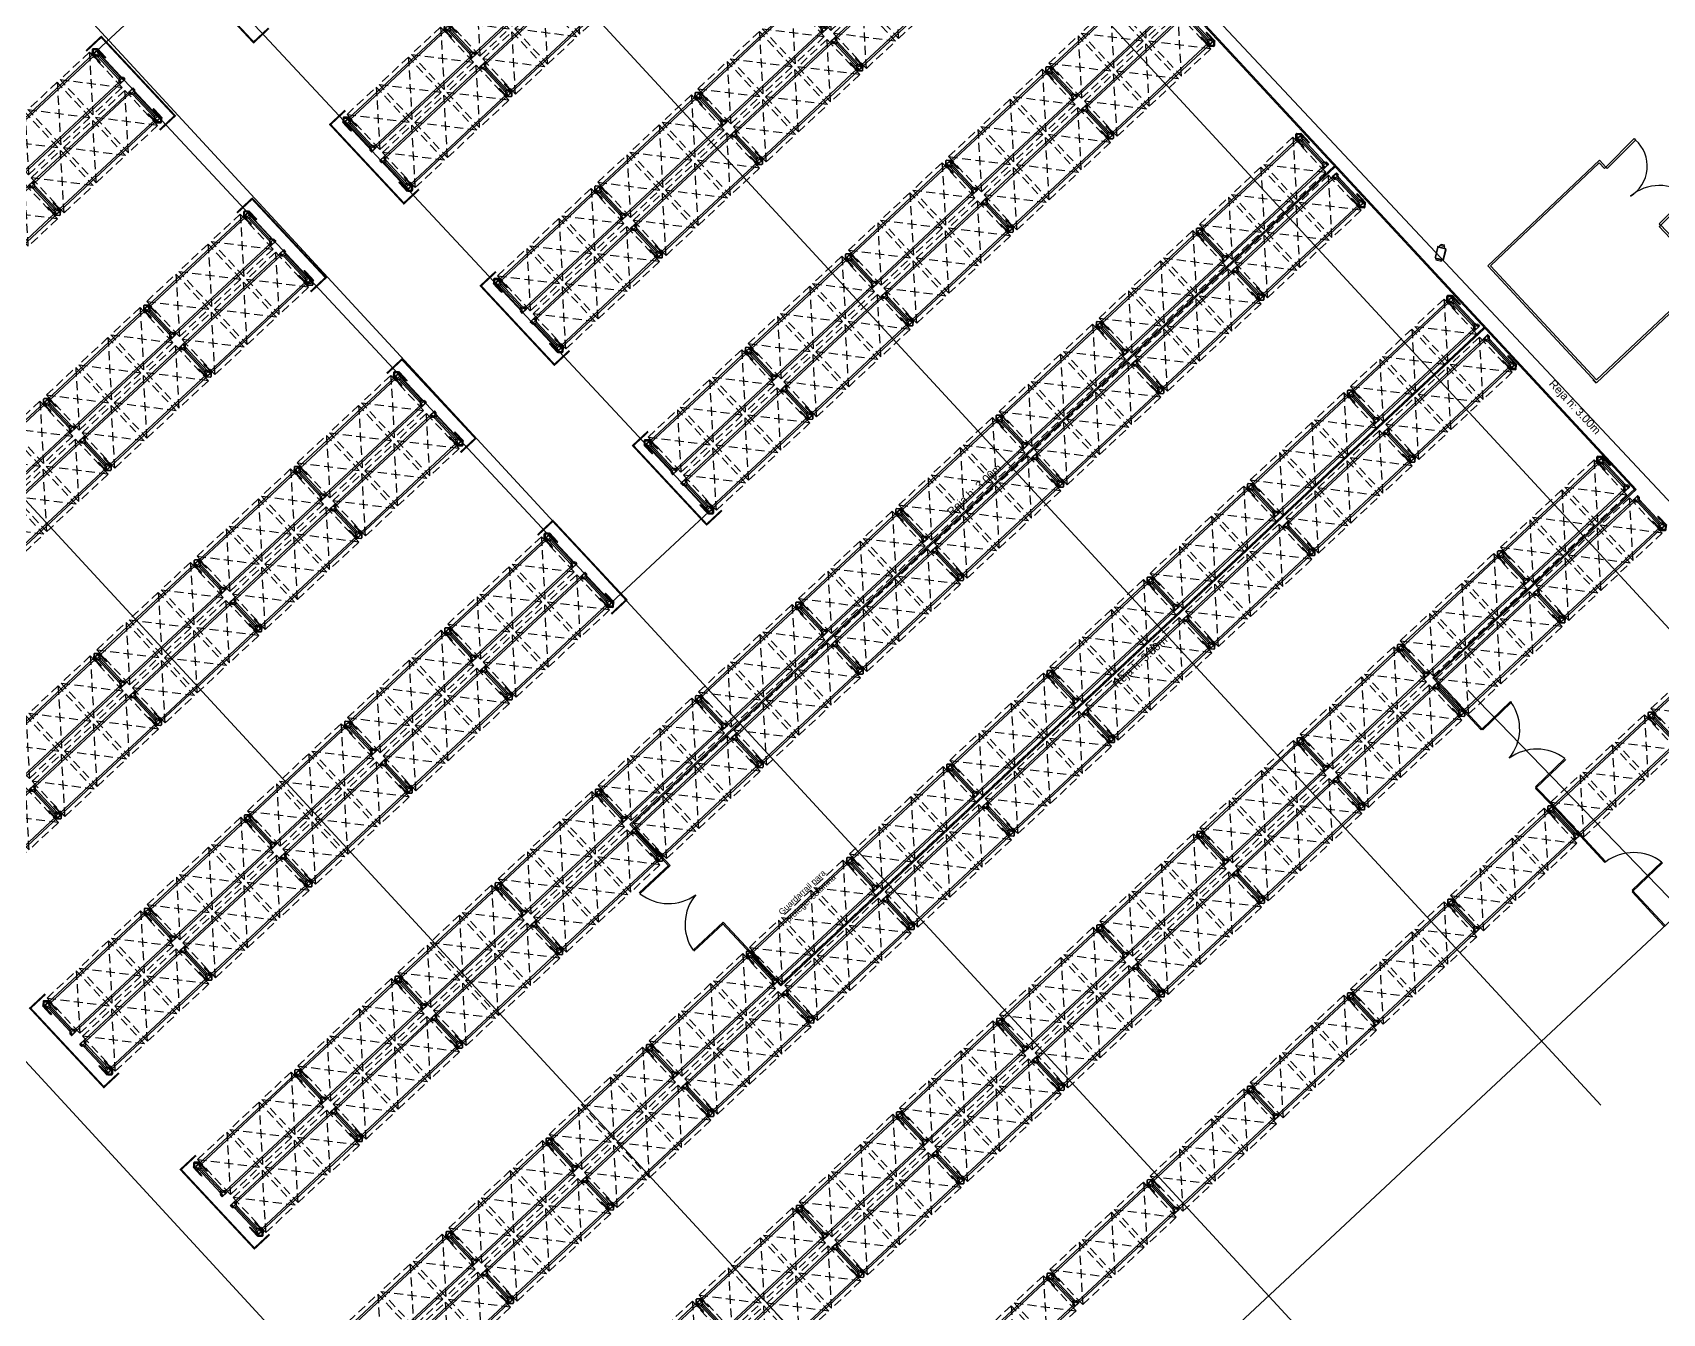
# Model space of a CAD drawing. Header units: millimetres. Extents: x 13 to 166, y 58 to 179.
# Drawn here: x 94.6 to 135.33, y 84.66 to 116.67 of the extents above; entities that cross this region are included whole.
import ezdxf

# ---------------------------------------------------------------- set-up
doc = ezdxf.new("R2010")
doc.units = ezdxf.units.MM
doc.linetypes.add('12_13_14_SB-E17-AR-A01_A02_A03-A$0$DASHED2', pattern=[0.375, 0.25, -0.125])
for name, color, linetype in [('Rack Mecalux 3300mm (MVA-VLZ)', 5, 'Continuous'), ('Rack Tecnorack 3300 mm Munster', 1, 'Continuous'), ('Rejas', 1, 'Continuous')]:
    doc.layers.add(name, color=color, linetype=linetype)
doc.styles.get("Standard").update_dxf_attribs({"font": 'txt.shx'})

# ---------------------------------------------------------------- blocks, each defined once
blk = doc.blocks.new('qwsqw')
at = {"layer": 'Rejas', "color": 160, "linetype": 'Continuous'}
for p, q in [((1667.558635, 1174.063703), (1668.264988, 1174.774533)), ((1667.594102, 1174.02846), (1668.299361, 1174.738189)), ((1668.264988, 1174.774533), (1668.299361, 1174.738189)), ((1664.6103, 1171.595891), (1667.397712, 1174.23461)), ((1664.680618, 1171.593607), (1667.395677, 1174.163834)), ((1667.395677, 1174.163834), (1667.522233, 1174.029427)), ((1667.397712, 1174.23461), (1667.558635, 1174.063703)), ((1667.522233, 1174.029427), (1667.558635, 1174.063703)), ((1667.522233, 1174.029427), (1667.558635, 1174.063703)), ((1668.894216, 1172.642846), (1669.600568, 1173.353676)), ((1668.929682, 1172.607603), (1669.634941, 1173.317332)), ((1669.600568, 1173.353676), (1669.634941, 1173.317332)), ((1669.155675, 1172.81673), (1669.192078, 1172.851006)), ((1668.89328, 1172.573326), (1668.929682, 1172.607603)), ((1668.89328, 1172.573326), (1670.065953, 1171.327906)), ((1668.894216, 1172.642846), (1668.929682, 1172.607603)), ((1668.929682, 1172.607603), (1670.136104, 1171.326339)), ((1667.322354, 1168.672223), (1664.6103, 1171.595891)), ((1667.324729, 1168.743184), (1664.680618, 1171.593607)), ((1670.102332, 1171.362207), (1667.324729, 1168.743184)), ((1669.604525, 1170.8241), (1667.322354, 1168.672223))]:
    blk.add_line(p, q, dxfattribs=at)
for centre, radius, start, end in [((1667.714655, 1174.082546), 0.878492, 301.685993, 48.273267), ((1668.899537, 1172.489601), 1.112686, 50.947296, 130.554833)]:
    blk.add_arc(centre, radius, start, end, dxfattribs=at)
blk = doc.blocks.new('Rack 3300mm Sistema Mecalux REFORZADO 100mm')
at = {"color": 252}
for p, q in [((2137.489959, 1281.825612), (2137.489959, 1281.880612)), ((2137.494959, 1281.885612), (2137.639359, 1281.885612)), ((2140.938359, 1281.881862), (2137.620359, 1281.881862)), ((2137.644359, 1281.880612), (2137.644359, 1281.825612)), ((2140.914359, 1281.880612), (2140.914359, 1281.825612)), ((2141.063759, 1281.885612), (2140.919359, 1281.885612)), ((2141.068759, 1281.825612), (2141.068759, 1281.880612)), ((2137.517159, 1281.805612), (2137.509959, 1281.805612)), ((2137.530331, 1281.75047), (2137.567135, 1281.75047)), ((2137.624359, 1281.805612), (2137.617159, 1281.805612)), ((2140.929359, 1281.836862), (2137.629359, 1281.836862)), ((2140.934359, 1281.805612), (2140.941559, 1281.805612)), ((2141.028386, 1281.75047), (2140.991583, 1281.75047)), ((2141.041559, 1281.805612), (2141.048759, 1281.805612)), ((2137.489959, 1280.940112), (2137.489959, 1280.885112)), ((2137.494959, 1280.880112), (2137.639359, 1280.880112)), ((2137.517159, 1280.960112), (2137.509959, 1280.960112)), ((2137.603986, 1281.015253), (2137.567183, 1281.015253)), ((2137.624359, 1280.960112), (2137.617159, 1280.960112)), ((2140.938359, 1280.883862), (2137.620359, 1280.883862)), ((2140.929359, 1280.928862), (2137.629359, 1280.928862)), ((2137.644359, 1280.885112), (2137.644359, 1280.940112)), ((2140.914359, 1280.885112), (2140.914359, 1280.940112)), ((2141.063759, 1280.880112), (2140.919359, 1280.880112)), ((2140.934359, 1280.960112), (2140.941559, 1280.960112)), ((2140.954731, 1281.015253), (2140.991535, 1281.015253)), ((2141.041559, 1280.960112), (2141.048759, 1280.960112)), ((2141.068759, 1280.940112), (2141.068759, 1280.885112))]:
    blk.add_line(p, q, dxfattribs=at)
at = {"color": 252, "lineweight": 30}
for p, q in [((2137.517159, 1281.859103), (2137.517159, 1281.878539)), ((2137.528829, 1281.845578), (2137.518661, 1281.85553)), ((2137.527409, 1281.882289), (2137.520909, 1281.882289)), ((2137.549812, 1281.882289), (2137.527409, 1281.882289)), ((2137.543909, 1281.882289), (2137.550267, 1281.882289)), ((2137.576883, 1281.879562), (2137.557435, 1281.879562)), ((2137.584506, 1281.882289), (2137.606909, 1281.882289)), ((2137.605489, 1281.845578), (2137.615656, 1281.85553)), ((2137.606909, 1281.882289), (2137.613409, 1281.882289)), ((2137.617159, 1281.859103), (2137.617159, 1281.878539)), ((2140.941559, 1281.859103), (2140.941559, 1281.878539)), ((2140.953229, 1281.845578), (2140.943061, 1281.85553)), ((2140.951809, 1281.882289), (2140.945309, 1281.882289)), ((2140.974212, 1281.882289), (2140.951809, 1281.882289)), ((2140.981835, 1281.879562), (2141.001283, 1281.879562)), ((2141.014809, 1281.882289), (2141.008451, 1281.882289)), ((2141.008906, 1281.882289), (2141.031309, 1281.882289)), ((2141.029889, 1281.845578), (2141.040056, 1281.85553)), ((2141.031309, 1281.882289), (2141.037809, 1281.882289)), ((2141.041559, 1281.859103), (2141.041559, 1281.878539)), ((2137.517159, 1281.791319), (2137.517159, 1281.810754)), ((2137.528829, 1281.777793), (2137.518661, 1281.787746)), ((2137.527409, 1281.814504), (2137.520909, 1281.814504)), ((2137.526581, 1281.814504), (2137.521301, 1281.814504)), ((2137.526581, 1281.74672), (2137.521301, 1281.74672)), ((2137.549812, 1281.814504), (2137.527409, 1281.814504)), ((2137.530331, 1281.836539), (2137.530331, 1281.842004)), ((2137.530331, 1281.828539), (2137.530331, 1281.836539)), ((2137.530331, 1281.828539), (2137.530331, 1281.818254)), ((2137.530331, 1281.768754), (2137.530331, 1281.77422)), ((2137.530331, 1281.760754), (2137.530331, 1281.768754)), ((2137.530331, 1281.760754), (2137.530331, 1281.75047)), ((2137.543909, 1281.814504), (2137.550267, 1281.814504)), ((2137.576883, 1281.811778), (2137.557435, 1281.811778)), ((2137.584506, 1281.814504), (2137.606909, 1281.814504)), ((2137.603986, 1281.836539), (2137.603986, 1281.842004)), ((2137.603986, 1281.828539), (2137.603986, 1281.836539)), ((2137.603986, 1281.828539), (2137.603986, 1281.818254)), ((2137.603986, 1281.768754), (2137.603986, 1281.77422)), ((2137.603986, 1281.760754), (2137.603986, 1281.768754)), ((2137.603986, 1281.760754), (2137.603986, 1281.75047)), ((2137.605489, 1281.777793), (2137.615656, 1281.787746)), ((2137.606909, 1281.814504), (2137.613409, 1281.814504)), ((2137.607736, 1281.814504), (2137.613017, 1281.814504)), ((2137.607736, 1281.74672), (2137.613017, 1281.74672)), ((2137.617159, 1281.791319), (2137.617159, 1281.810754)), ((2140.941559, 1281.791319), (2140.941559, 1281.810754)), ((2140.953229, 1281.777793), (2140.943061, 1281.787746)), ((2140.951809, 1281.814504), (2140.945309, 1281.814504)), ((2140.950981, 1281.814504), (2140.945701, 1281.814504)), ((2140.950981, 1281.74672), (2140.945701, 1281.74672)), ((2140.974212, 1281.814504), (2140.951809, 1281.814504)), ((2140.954731, 1281.836539), (2140.954731, 1281.842004)), ((2140.954731, 1281.828539), (2140.954731, 1281.836539)), ((2140.954731, 1281.828539), (2140.954731, 1281.818254)), ((2140.954731, 1281.768754), (2140.954731, 1281.77422)), ((2140.954731, 1281.760754), (2140.954731, 1281.768754)), ((2140.954731, 1281.760754), (2140.954731, 1281.75047)), ((2140.981835, 1281.811778), (2141.001283, 1281.811778)), ((2141.014809, 1281.814504), (2141.008451, 1281.814504)), ((2141.008906, 1281.814504), (2141.031309, 1281.814504)), ((2141.028386, 1281.836539), (2141.028386, 1281.842004)), ((2141.028386, 1281.828539), (2141.028386, 1281.836539)), ((2141.028386, 1281.828539), (2141.028386, 1281.818254)), ((2141.028386, 1281.768754), (2141.028386, 1281.77422)), ((2141.028386, 1281.760754), (2141.028386, 1281.768754)), ((2141.028386, 1281.760754), (2141.028386, 1281.75047)), ((2141.029889, 1281.777793), (2141.040056, 1281.787746)), ((2141.031309, 1281.814504), (2141.037809, 1281.814504)), ((2141.032136, 1281.814504), (2141.037417, 1281.814504)), ((2141.032136, 1281.74672), (2141.037417, 1281.74672)), ((2141.041559, 1281.791319), (2141.041559, 1281.810754)), ((2137.517159, 1280.974404), (2137.517159, 1280.954969)), ((2137.517159, 1280.90662), (2137.517159, 1280.887184)), ((2137.528829, 1280.98793), (2137.518661, 1280.977977)), ((2137.528829, 1280.920146), (2137.518661, 1280.910193)), ((2137.527409, 1280.951219), (2137.520909, 1280.951219)), ((2137.527409, 1280.883434), (2137.520909, 1280.883434)), ((2137.526581, 1281.019003), (2137.521301, 1281.019003)), ((2137.526581, 1280.951219), (2137.521301, 1280.951219)), ((2137.549812, 1280.951219), (2137.527409, 1280.951219)), ((2137.549812, 1280.883434), (2137.527409, 1280.883434)), ((2137.530331, 1281.004969), (2137.530331, 1281.015253)), ((2137.530331, 1281.004969), (2137.530331, 1280.996969)), ((2137.530331, 1280.996969), (2137.530331, 1280.991503)), ((2137.530331, 1280.937184), (2137.530331, 1280.947469)), ((2137.530331, 1280.937184), (2137.530331, 1280.929184)), ((2137.530331, 1280.929184), (2137.530331, 1280.923719)), ((2137.543909, 1280.951219), (2137.550267, 1280.951219)), ((2137.543909, 1280.883434), (2137.550267, 1280.883434)), ((2137.576883, 1280.953945), (2137.557435, 1280.953945)), ((2137.576883, 1280.886161), (2137.557435, 1280.886161)), ((2137.584506, 1280.951219), (2137.606909, 1280.951219)), ((2137.584506, 1280.883434), (2137.606909, 1280.883434)), ((2137.603986, 1281.004969), (2137.603986, 1281.015253)), ((2137.603986, 1281.004969), (2137.603986, 1280.996969)), ((2137.603986, 1280.996969), (2137.603986, 1280.991503)), ((2137.603986, 1280.937184), (2137.603986, 1280.947469)), ((2137.603986, 1280.937184), (2137.603986, 1280.929184)), ((2137.603986, 1280.929184), (2137.603986, 1280.923719)), ((2137.605489, 1280.98793), (2137.615656, 1280.977977)), ((2137.605489, 1280.920146), (2137.615656, 1280.910193)), ((2137.606909, 1280.951219), (2137.613409, 1280.951219)), ((2137.606909, 1280.883434), (2137.613409, 1280.883434)), ((2137.607736, 1281.019003), (2137.613017, 1281.019003)), ((2137.607736, 1280.951219), (2137.613017, 1280.951219)), ((2137.617159, 1280.974404), (2137.617159, 1280.954969)), ((2137.617159, 1280.90662), (2137.617159, 1280.887184)), ((2140.941559, 1280.974404), (2140.941559, 1280.954969)), ((2140.941559, 1280.90662), (2140.941559, 1280.887184)), ((2140.953229, 1280.98793), (2140.943061, 1280.977977)), ((2140.953229, 1280.920146), (2140.943061, 1280.910193)), ((2140.951809, 1280.951219), (2140.945309, 1280.951219)), ((2140.951809, 1280.883434), (2140.945309, 1280.883434)), ((2140.950981, 1281.019003), (2140.945701, 1281.019003)), ((2140.950981, 1280.951219), (2140.945701, 1280.951219)), ((2140.974212, 1280.951219), (2140.951809, 1280.951219)), ((2140.974212, 1280.883434), (2140.951809, 1280.883434)), ((2140.954731, 1281.004969), (2140.954731, 1281.015253)), ((2140.954731, 1281.004969), (2140.954731, 1280.996969)), ((2140.954731, 1280.996969), (2140.954731, 1280.991503)), ((2140.954731, 1280.937184), (2140.954731, 1280.947469)), ((2140.954731, 1280.937184), (2140.954731, 1280.929184)), ((2140.954731, 1280.929184), (2140.954731, 1280.923719)), ((2140.981835, 1280.953945), (2141.001283, 1280.953945)), ((2140.981835, 1280.886161), (2141.001283, 1280.886161)), ((2141.014809, 1280.951219), (2141.008451, 1280.951219)), ((2141.014809, 1280.883434), (2141.008451, 1280.883434)), ((2141.008906, 1280.951219), (2141.031309, 1280.951219)), ((2141.008906, 1280.883434), (2141.031309, 1280.883434)), ((2141.028386, 1281.004969), (2141.028386, 1281.015253)), ((2141.028386, 1281.004969), (2141.028386, 1280.996969)), ((2141.028386, 1280.996969), (2141.028386, 1280.991503)), ((2141.028386, 1280.937184), (2141.028386, 1280.947469)), ((2141.028386, 1280.937184), (2141.028386, 1280.929184)), ((2141.028386, 1280.929184), (2141.028386, 1280.923719)), ((2141.029889, 1280.98793), (2141.040056, 1280.977977)), ((2141.029889, 1280.920146), (2141.040056, 1280.910193)), ((2141.031309, 1280.951219), (2141.037809, 1280.951219)), ((2141.031309, 1280.883434), (2141.037809, 1280.883434)), ((2141.032136, 1281.019003), (2141.037417, 1281.019003)), ((2141.032136, 1280.951219), (2141.037417, 1280.951219)), ((2141.041559, 1280.974404), (2141.041559, 1280.954969)), ((2141.041559, 1280.90662), (2141.041559, 1280.887184))]:
    blk.add_line(p, q, dxfattribs=at)
at = {"color": 253, "linetype": '12_13_14_SB-E17-AR-A01_A02_A03-A$0$DASHED2', "ltscale": 0.9}
for p, q in [((2137.679359, 1281.982862), (2137.679359, 1280.782862)), ((2137.679359, 1281.982862), (2138.679359, 1281.982862)), ((2138.679359, 1280.782862), (2137.679359, 1281.982862)), ((2137.679359, 1280.782862), (2138.679359, 1281.982862)), ((2138.679359, 1281.982862), (2138.679359, 1280.782862)), ((2138.779359, 1281.982862), (2138.779359, 1280.782862)), ((2138.779359, 1281.982862), (2139.779359, 1281.982862)), ((2139.779359, 1280.782862), (2138.779359, 1281.982862)), ((2138.779359, 1280.782862), (2139.779359, 1281.982862)), ((2139.779359, 1281.982862), (2139.779359, 1280.782862)), ((2140.879359, 1281.982862), (2139.879359, 1281.982862)), ((2139.879359, 1281.982862), (2139.879359, 1280.782862)), ((2139.879359, 1280.782862), (2140.879359, 1281.982862)), ((2140.879359, 1280.782862), (2139.879359, 1281.982862)), ((2140.879359, 1281.982862), (2140.879359, 1280.782862)), ((2137.679359, 1280.782862), (2138.679359, 1280.782862)), ((2138.779359, 1280.782862), (2139.779359, 1280.782862)), ((2140.879359, 1280.782862), (2139.879359, 1280.782862))]:
    blk.add_line(p, q, dxfattribs=at)
at = {"color": 252}
for points in [[(2137.504959, 1281.845612), (2137.509289, 1281.843112), (2137.509289, 1281.838112), (2137.504959, 1281.835612), (2137.500629, 1281.838112), (2137.500629, 1281.843112)], [(2137.629359, 1281.845612), (2137.625029, 1281.843112), (2137.625029, 1281.838112), (2137.629359, 1281.835612), (2137.633689, 1281.838112), (2137.633689, 1281.843112)], [(2140.929359, 1281.845612), (2140.933689, 1281.843112), (2140.933689, 1281.838112), (2140.929359, 1281.835612), (2140.925029, 1281.838112), (2140.925029, 1281.843112)], [(2141.053759, 1281.845612), (2141.049429, 1281.843112), (2141.049429, 1281.838112), (2141.053759, 1281.835612), (2141.058089, 1281.838112), (2141.058089, 1281.843112)], [(2137.530331, 1281.77422), (2137.567135, 1281.77422), (2137.567135, 1280.991448), (2137.530331, 1280.991503)], [(2137.603986, 1281.77422), (2137.567135, 1281.77422), (2137.567135, 1280.991448), (2137.603986, 1280.991503)], [(2140.954731, 1281.77422), (2140.991583, 1281.77422), (2140.991583, 1280.991448), (2140.954731, 1280.991503)], [(2141.028386, 1281.77422), (2140.991583, 1281.77422), (2140.991583, 1280.991448), (2141.028386, 1280.991503)], [(2137.504959, 1280.920112), (2137.509289, 1280.922612), (2137.509289, 1280.927612), (2137.504959, 1280.930112), (2137.500629, 1280.927612), (2137.500629, 1280.922612)], [(2137.629359, 1280.920112), (2137.625029, 1280.922612), (2137.625029, 1280.927612), (2137.629359, 1280.930112), (2137.633689, 1280.927612), (2137.633689, 1280.922612)], [(2140.929359, 1280.920112), (2140.933689, 1280.922612), (2140.933689, 1280.927612), (2140.929359, 1280.930112), (2140.925029, 1280.927612), (2140.925029, 1280.922612)], [(2141.053759, 1280.920112), (2141.049429, 1280.922612), (2141.049429, 1280.927612), (2141.053759, 1280.930112), (2141.058089, 1280.927612), (2141.058089, 1280.922612)]]:
    blk.add_lwpolyline(points, close=True, dxfattribs=at)
for points in [[(2137.614359, 1281.881862), (2137.624359, 1281.881862, -0.414214), (2137.629359, 1281.876862), (2137.629359, 1281.831862)], [(2137.614359, 1281.881862), (2137.624359, 1281.881862, -0.414214), (2137.629359, 1281.876862), (2137.629359, 1281.831862)], [(2140.944359, 1281.881862), (2140.934359, 1281.881862, 0.414214), (2140.929359, 1281.876862), (2140.929359, 1281.831862)], [(2140.944359, 1281.881862), (2140.934359, 1281.881862, 0.414214), (2140.929359, 1281.876862), (2140.929359, 1281.831862)], [(2137.614359, 1280.883862), (2137.624359, 1280.883862, 0.414214), (2137.629359, 1280.888862), (2137.629359, 1280.933862)], [(2137.614359, 1280.883862), (2137.624359, 1280.883862, 0.414214), (2137.629359, 1280.888862), (2137.629359, 1280.933862)], [(2140.944359, 1280.883862), (2140.934359, 1280.883862, -0.414214), (2140.929359, 1280.888862), (2140.929359, 1280.933862)], [(2140.944359, 1280.883862), (2140.934359, 1280.883862, -0.414214), (2140.929359, 1280.888862), (2140.929359, 1280.933862)]]:
    blk.add_lwpolyline(points, format="xyb", dxfattribs=at)
for centre in [(2137.504959, 1281.840612), (2137.629359, 1281.840612), (2140.929359, 1281.840612), (2141.053759, 1281.840612), (2137.504959, 1280.925112), (2137.629359, 1280.925112), (2140.929359, 1280.925112), (2141.053759, 1280.925112)]:
    blk.add_circle(centre, 0.00634, dxfattribs=at)
for centre, radius, start, end in [((2137.494959, 1281.880612), 0.005, 90, 180), ((2137.639359, 1281.880612), 0.005, 0, 90), ((2140.919359, 1281.880612), 0.005, 90, 180), ((2141.063759, 1281.880612), 0.005, 0, 90), ((2137.509959, 1281.825612), 0.02, 180, 270), ((2137.624359, 1281.825612), 0.02, 270, 0), ((2140.934359, 1281.825612), 0.02, 180, 270), ((2141.048759, 1281.825612), 0.02, 270, 0), ((2137.509959, 1280.940112), 0.02, 90, 180), ((2137.494959, 1280.885112), 0.005, 180, 270), ((2137.624359, 1280.940112), 0.02, 0, 90), ((2137.639359, 1280.885112), 0.005, 270, 0), ((2140.934359, 1280.940112), 0.02, 90, 180), ((2140.919359, 1280.885112), 0.005, 180, 270), ((2141.048759, 1280.940112), 0.02, 0, 90), ((2141.063759, 1280.885112), 0.005, 270, 0)]:
    blk.add_arc(centre, radius, start, end, dxfattribs=at)
at = {"color": 252, "lineweight": 30}
for centre, radius, start, end in [((2137.520909, 1281.878539), 0.00375, 90, 180), ((2137.522159, 1281.859103), 0.005, 180, 225.612866), ((2137.525331, 1281.842004), 0.005, 0, 45.612866), ((2137.549771, 1281.873766), 0.008522, 51.41193, 89.722789), ((2137.557435, 1281.883312), 0.00375, 225, 270.368448), ((2137.576883, 1281.883312), 0.00375, 269.631552, 315), ((2137.584547, 1281.873766), 0.008522, 90.277211, 128.58807), ((2137.608986, 1281.842004), 0.005, 134.387134, 180), ((2137.613409, 1281.878539), 0.00375, 0, 90), ((2137.612159, 1281.859103), 0.005, 314.387134, 0), ((2140.945309, 1281.878539), 0.00375, 90, 180), ((2140.946559, 1281.859103), 0.005, 180, 225.612866), ((2140.949731, 1281.842004), 0.005, 0, 45.612866), ((2140.974171, 1281.873766), 0.008522, 51.41193, 89.722789), ((2140.981835, 1281.883312), 0.00375, 225, 270.368448), ((2141.001283, 1281.883312), 0.00375, 269.631552, 315), ((2141.008947, 1281.873766), 0.008522, 90.277211, 128.58807), ((2141.033386, 1281.842004), 0.005, 134.387134, 180), ((2141.037809, 1281.878539), 0.00375, 0, 90), ((2141.036559, 1281.859103), 0.005, 314.387134, 0), ((2137.520909, 1281.810754), 0.00375, 90, 180), ((2137.522159, 1281.791319), 0.005, 180, 225.612866), ((2137.526581, 1281.818254), 0.00375, 270, 360), ((2137.526581, 1281.75047), 0.00375, 270, 360), ((2137.525331, 1281.77422), 0.005, 0, 45.612866), ((2137.549771, 1281.805982), 0.008522, 51.41193, 89.722789), ((2137.557435, 1281.815528), 0.00375, 225, 270.368448), ((2137.576883, 1281.815528), 0.00375, 269.631552, 315), ((2137.584547, 1281.805982), 0.008522, 90.277211, 128.58807), ((2137.607736, 1281.818254), 0.00375, 180, 270), ((2137.608986, 1281.77422), 0.005, 134.387134, 180), ((2137.607736, 1281.75047), 0.00375, 180, 270), ((2137.613409, 1281.810754), 0.00375, 0, 90), ((2137.612159, 1281.791319), 0.005, 314.387134, 0), ((2140.945309, 1281.810754), 0.00375, 90, 180), ((2140.946559, 1281.791319), 0.005, 180, 225.612866), ((2140.950981, 1281.818254), 0.00375, 270, 360), ((2140.950981, 1281.75047), 0.00375, 270, 360), ((2140.949731, 1281.77422), 0.005, 0, 45.612866), ((2140.974171, 1281.805982), 0.008522, 51.41193, 89.722789), ((2140.981835, 1281.815528), 0.00375, 225, 270.368448), ((2141.001283, 1281.815528), 0.00375, 269.631552, 315), ((2141.008947, 1281.805982), 0.008522, 90.277211, 128.58807), ((2141.032136, 1281.818254), 0.00375, 180, 270), ((2141.033386, 1281.77422), 0.005, 134.387134, 180), ((2141.032136, 1281.75047), 0.00375, 180, 270), ((2141.037809, 1281.810754), 0.00375, 0, 90), ((2141.036559, 1281.791319), 0.005, 314.387134, 0), ((2137.522159, 1280.974404), 0.005, 134.387134, 180), ((2137.520909, 1280.954969), 0.00375, 180, 270), ((2137.522159, 1280.90662), 0.005, 134.387134, 180), ((2137.520909, 1280.887184), 0.00375, 180, 270), ((2137.526581, 1281.015253), 0.00375, 0, 90), ((2137.526581, 1280.947469), 0.00375, 0, 90), ((2137.525331, 1280.991503), 0.005, 314.387134, 360), ((2137.525331, 1280.923719), 0.005, 314.387134, 360), ((2137.549771, 1280.959741), 0.008522, 270.277211, 308.58807), ((2137.549771, 1280.891957), 0.008522, 270.277211, 308.58807), ((2137.557435, 1280.950195), 0.00375, 89.631552, 135), ((2137.557435, 1280.882411), 0.00375, 89.631552, 135), ((2137.576883, 1280.950195), 0.00375, 45, 90.368448), ((2137.576883, 1280.882411), 0.00375, 45, 90.368448), ((2137.584547, 1280.959741), 0.008522, 231.41193, 269.722789), ((2137.584547, 1280.891957), 0.008522, 231.41193, 269.722789), ((2137.607736, 1281.015253), 0.00375, 90, 180), ((2137.608986, 1280.991503), 0.005, 180, 225.612866), ((2137.607736, 1280.947469), 0.00375, 90, 180), ((2137.608986, 1280.923719), 0.005, 180, 225.612866), ((2137.613409, 1280.954969), 0.00375, 270, 0), ((2137.613409, 1280.887184), 0.00375, 270, 0), ((2137.612159, 1280.974404), 0.005, 0, 45.612866), ((2137.612159, 1280.90662), 0.005, 0, 45.612866), ((2140.946559, 1280.974404), 0.005, 134.387134, 180), ((2140.945309, 1280.954969), 0.00375, 180, 270), ((2140.946559, 1280.90662), 0.005, 134.387134, 180), ((2140.945309, 1280.887184), 0.00375, 180, 270), ((2140.950981, 1281.015253), 0.00375, 0, 90), ((2140.950981, 1280.947469), 0.00375, 0, 90), ((2140.949731, 1280.991503), 0.005, 314.387134, 360), ((2140.949731, 1280.923719), 0.005, 314.387134, 360), ((2140.974171, 1280.959741), 0.008522, 270.277211, 308.58807), ((2140.974171, 1280.891957), 0.008522, 270.277211, 308.58807), ((2140.981835, 1280.950195), 0.00375, 89.631552, 135), ((2140.981835, 1280.882411), 0.00375, 89.631552, 135), ((2141.001283, 1280.950195), 0.00375, 45, 90.368448), ((2141.001283, 1280.882411), 0.00375, 45, 90.368448), ((2141.008947, 1280.959741), 0.008522, 231.41193, 269.722789), ((2141.008947, 1280.891957), 0.008522, 231.41193, 269.722789), ((2141.032136, 1281.015253), 0.00375, 90, 180), ((2141.033386, 1280.991503), 0.005, 180, 225.612866), ((2141.032136, 1280.947469), 0.00375, 90, 180), ((2141.033386, 1280.923719), 0.005, 180, 225.612866), ((2141.037809, 1280.954969), 0.00375, 270, 0), ((2141.037809, 1280.887184), 0.00375, 270, 0), ((2141.036559, 1280.974404), 0.005, 0, 45.612866), ((2141.036559, 1280.90662), 0.005, 0, 45.612866)]:
    blk.add_arc(centre, radius, start, end, dxfattribs=at)
at = {"layer": 'Defpoints', "color": 252}
for points in [[(2137.487455, 1280.915225), (2137.487455, 1281.099384), (2137.477455, 1281.160225), (2137.467455, 1281.160225), (2137.467455, 1280.880225), (2137.487455, 1280.880225)], [(2137.646862, 1280.915225), (2137.646862, 1281.099384), (2137.656862, 1281.160225), (2137.666862, 1281.160225), (2137.666862, 1280.880225), (2137.646862, 1280.880225)], [(2140.911855, 1280.915225), (2140.911855, 1281.099384), (2140.901855, 1281.160225), (2140.891855, 1281.160225), (2140.891855, 1280.880225), (2140.911855, 1280.880225)], [(2141.071262, 1280.915225), (2141.071262, 1281.099384), (2141.081262, 1281.160225), (2141.091262, 1281.160225), (2141.091262, 1280.880225), (2141.071262, 1280.880225)]]:
    blk.add_lwpolyline(points, dxfattribs=at)
at = {"layer": 'Defpoints', "color": 252, "lineweight": 30, "ltscale": 5}
for points in [[(2137.487341, 1280.918839), (2137.487341, 1280.880339), (2137.553017, 1280.814664, 0.414214), (2137.581301, 1280.814664), (2137.646862, 1280.880225), (2137.646862, 1280.918725)], [(2141.071376, 1280.918839), (2141.071376, 1280.880339), (2141.005701, 1280.814664, -0.414214), (2140.977417, 1280.814664), (2140.911855, 1280.880225), (2140.911855, 1280.918725)]]:
    blk.add_lwpolyline(points, format="xyb", dxfattribs=at)
blk = doc.blocks.new('Proteccion Rack 100 Mecalux (Planta)')
at = {"color": 252}
blk.add_lwpolyline([(2107.618267, 1332.80826), (2107.586824, 1332.80826, -0.198912), (2107.58046, 1332.810896), (2107.518851, 1332.872505, -0.414214), (2107.518851, 1332.899375), (2107.580508, 1332.961031, -0.198912), (2107.586872, 1332.963667), (2107.618315, 1332.963667), (2107.618315, 1332.967667), (2107.586872, 1332.967667, 0.198912), (2107.577679, 1332.96386), (2107.516023, 1332.902203, 0.414214), (2107.516023, 1332.869676), (2107.577631, 1332.808068, 0.198912), (2107.586824, 1332.80426), (2107.618267, 1332.80426)], format="xyb", close=True, dxfattribs=at)
for points in [[(2107.618267, 1332.80626), (2107.802425, 1332.80626), (2107.863267, 1332.79626), (2107.863267, 1332.78626), (2107.583267, 1332.78626), (2107.583267, 1332.804756)], [(2107.618315, 1332.965667), (2107.802474, 1332.965667), (2107.863315, 1332.975667), (2107.863315, 1332.985667), (2107.583315, 1332.985667), (2107.583315, 1332.967171)]]:
    blk.add_lwpolyline(points, dxfattribs=at)
for points in [[(2107.643126, 1332.796209), (2107.640626, 1332.791879), (2107.635626, 1332.791879), (2107.633126, 1332.796209), (2107.635626, 1332.80054), (2107.640626, 1332.80054)], [(2107.643175, 1332.975718), (2107.640675, 1332.980048), (2107.635675, 1332.980048), (2107.633175, 1332.975718), (2107.635675, 1332.971388), (2107.640675, 1332.971388)], [(2107.757792, 1332.796209), (2107.755292, 1332.791879), (2107.750292, 1332.791879), (2107.747792, 1332.796209), (2107.750292, 1332.80054), (2107.755292, 1332.80054)], [(2107.75784, 1332.975718), (2107.75534, 1332.980048), (2107.75034, 1332.980048), (2107.74784, 1332.975718), (2107.75034, 1332.971388), (2107.75534, 1332.971388)]]:
    blk.add_lwpolyline(points, close=True, dxfattribs=at)
for centre, radius in [((2107.638126, 1332.796209), 0.00634), ((2107.638175, 1332.975718), 0.00634), ((2107.638126, 1332.796209), 0.00433), ((2107.638175, 1332.975718), 0.00433), ((2107.638126, 1332.796209), 0.002732), ((2107.638175, 1332.975718), 0.002732), ((2107.638126, 1332.796209), 0.002203), ((2107.638175, 1332.975718), 0.002203), ((2107.752792, 1332.796209), 0.00634), ((2107.75284, 1332.975718), 0.00634), ((2107.752792, 1332.796209), 0.00433), ((2107.75284, 1332.975718), 0.00433), ((2107.752792, 1332.796209), 0.002732), ((2107.75284, 1332.975718), 0.002732), ((2107.752792, 1332.796209), 0.002203), ((2107.75284, 1332.975718), 0.002203)]:
    blk.add_circle(centre, radius, dxfattribs=at)
at = {"layer": 'Defpoints', "color": 252, "linetype": 'Continuous', "lineweight": 0}
blk.add_line((2107.608227, 1332.92344), (2107.608227, 1332.84844), dxfattribs=at)

msp = doc.modelspace()

# ---------------------------------------------------------------- linework, layer by layer
at = {"color": 252}
for p, q in [((129.711914, 111.306462, 0.000013), (129.650611, 111.056681, 0.000013)), ((129.724084, 111.303165, 0.000013), (129.662925, 111.05397, 0.000013)), ((129.909946, 111.260822, 0.000013), (129.727631, 111.305567, 0.000013)), ((129.730934, 111.319337, 0.000013), (129.913322, 111.274574, 0.000013)), ((129.915238, 111.25556, 0.000013), (129.744283, 111.297517, 0.000013)), ((129.760899, 111.341544, 0.000013), (129.754056, 111.313662, 0.000013)), ((129.754056, 111.313662, 0.000013), (129.890199, 111.280249, 0.000013)), ((129.897042, 111.308132, 0.000013), (129.760899, 111.341544, 0.000013)), ((129.783375, 111.346617, 0.000013), (129.780924, 111.33663, 0.000013)), ((129.8903, 111.320375, 0.000013), (129.783375, 111.346617, 0.000013)), ((129.792713, 111.344325, 0.000013), (129.801782, 111.381277, 0.000013)), ((129.801782, 111.381277, 0.000013), (129.889275, 111.359804, 0.000013)), ((129.852664, 110.988859, 0.000013), (129.913823, 111.238055, 0.000013)), ((129.864834, 110.985562, 0.000013), (129.926137, 111.235343, 0.000013)), ((129.880206, 111.322853, 0.000013), (129.889275, 111.359804, 0.000013)), ((129.887849, 111.310388, 0.000013), (129.8903, 111.320375, 0.000013)), ((129.890297, 111.280647, 0.000013), (129.897042, 111.308132, 0.000013)), ((129.913322, 111.274574, 0.000013), (129.909946, 111.260822, 0.000013)), ((129.66151, 111.036464, 0.000013), (129.843898, 110.991702, 0.000013)), ((129.674976, 111.103074, 0.000013), (129.670712, 111.085699, 0.000013)), ((129.68034, 111.013299, 0.000013), (129.673497, 110.985417, 0.000013)), ((129.673497, 110.985417, 0.000013), (129.80964, 110.952004, 0.000013)), ((129.674859, 111.014644, 0.000013), (129.678234, 111.028397, 0.000013)), ((129.845814, 110.972688, 0.000013), (129.674859, 111.014644, 0.000013)), ((129.678234, 111.028397, 0.000013), (129.849117, 110.986458, 0.000013)), ((129.816483, 110.979887, 0.000013), (129.68034, 111.013299, 0.000013)), ((129.809738, 110.952402, 0.000013), (129.816483, 110.979887, 0.000013))]:
    msp.add_line(p, q, dxfattribs=at)
at = {"color": 2, "linetype": 'Continuous', "const_width": 0.05}
for points in [[(98.661594, 118.746797), (98.283622, 118.394095), (100.124314, 116.421519), (100.502286, 116.77422)], [(97.779329, 114.233252), (98.157301, 114.585954), (96.31661, 116.55853), (95.938637, 116.205829)], [(102.417055, 114.721974), (102.039083, 114.369273), (103.879775, 112.396696), (104.257747, 112.749397)], [(101.55103, 110.191163), (101.929003, 110.543864), (100.088311, 112.516441), (99.710339, 112.16374)], [(106.179374, 110.689929), (105.801402, 110.337228), (107.642093, 108.364651), (108.020065, 108.717352)], [(105.29703, 106.176312), (105.675002, 106.529013), (103.834311, 108.50159), (103.456339, 108.148889)], [(109.984882, 106.698187), (109.60691, 106.345486), (111.447602, 104.372909), (111.825574, 104.72561)], [(109.065569, 102.137828), (109.443541, 102.490529), (107.60285, 104.463106), (107.224878, 104.110405)], [(94.919459, 92.64003), (94.541486, 92.287329), (96.382178, 90.314752), (96.76015, 90.667453)], [(98.682021, 88.608193), (98.304049, 88.255492), (100.14474, 86.282915), (100.522712, 86.635617)]]:
    msp.add_lwpolyline(points, dxfattribs=at)
at = {"color": 252, "linetype": 'Continuous'}
msp.add_lwpolyline([(96.210044, 116.20801), (109.070687, 102.425378), (111.500879, 104.693881), (98.640598, 118.476059)], close=True, dxfattribs=at)
at = {"color": 253, "linetype": 'Continuous'}
msp.add_lwpolyline([(96.210044, 116.20801), (109.070687, 102.425378), (111.500879, 104.693881), (98.640598, 118.476059)], close=True, dxfattribs=at)
at = {"color": 252}
for centre, radius, start, end in [((129.727244, 111.304301, 0.000013), 0.015482, 76.21074, 171.975328), ((129.726943, 111.302762, 0.000013), 0.002888, 76.21074, 171.975328), ((129.911548, 111.240525, 0.000013), 0.015482, 340.446151, 76.21074), ((129.6652, 111.0515, 0.000013), 0.015482, 160.446151, 256.21074), ((129.849504, 110.987723, 0.000013), 0.015482, 256.21074, 351.975328), ((129.849805, 110.989262, 0.000013), 0.002888, 256.21074, 351.975328)]:
    msp.add_arc(centre, radius, start, end, dxfattribs=at)
at = {"layer": 'Defpoints', "color": 4, "linetype": 'Continuous'}
for p, q in [((107.035254, 132.572998), (140.648853, 96.19369)), ((100.182609, 126.24132), (133.796208, 89.862012)), ((93.329964, 119.909642), (126.943562, 83.530333)), ((86.477318, 113.577963), (120.090917, 77.198655))]:
    msp.add_line(p, q, dxfattribs=at)
at = {"layer": 'Defpoints', "linetype": 'Continuous'}
for points in [[(130.474418, 100.23655), (135.746036, 94.792169), (156.353047, 113.947353), (124.418149, 148.695741)], [(156.345441, 113.949234), (124.412917, 148.629537), (108.47716, 133.769203), (140.748693, 99.360548), (156.345441, 113.949234)], [(155.29767, 105.590617), (151.622546, 109.489333), (113.858628, 74.237455)]]:
    msp.add_lwpolyline(points, dxfattribs=at)
at = {"layer": 'Defpoints', "color": 4, "linetype": 'Continuous'}
msp.add_lwpolyline([(78.235667, 108.524948), (78.235667, 108.524948), (118.902875, 64.399223)], dxfattribs=at)
at = {"layer": 'Rejas', "color": 160, "linetype": 'Continuous'}
for p, q in [((134.654425, 105.22883), (104.10295, 138.165286)), ((134.67635, 105.249307), (104.145276, 138.16377)), ((127.127618, 113.329142), (109.531846, 96.880529)), ((127.148684, 113.306433), (109.574266, 96.879068)), ((133.919553, 113.30685), (133.95502, 113.271607)), ((113.301428, 92.889444), (130.871103, 109.293425)), ((113.301842, 92.845055), (130.89049, 109.272525)), ((129.596408, 100.54551), (134.65691, 105.270264)), ((129.616673, 100.523663), (134.67635, 105.249307)), ((130.803269, 99.244437), (129.596408, 100.54551)), ((130.845349, 99.243186), (129.618336, 100.565984)), ((130.803269, 99.244437), (131.535383, 99.94679)), ((130.845349, 99.243186), (131.556324, 99.925307)), ((131.535383, 99.94679), (131.556152, 99.925142)), ((132.163587, 97.777926), (132.917882, 98.501558)), ((132.164834, 97.820695), (132.896941, 98.523041)), ((132.83735, 98.467371), (132.858118, 98.445722)), ((132.58264, 97.350102), (132.163587, 97.777926)), ((132.600587, 97.366868), (132.164834, 97.820695)), ((133.895218, 95.924255), (132.58264, 97.350102)), ((133.919625, 95.946911), (132.600587, 97.366868)), ((132.52305, 97.294431), (132.522932, 97.294552)), ((109.531846, 96.880529), (110.511971, 95.831385)), ((109.574266, 96.879068), (110.533893, 95.851865)), ((110.491491, 95.853307), (109.760914, 95.170792)), ((110.533893, 95.851865), (109.781219, 95.148707)), ((133.919787, 95.946737), (133.895218, 95.924255)), ((134.57572, 95.19063), (135.332427, 95.916516)), ((134.57938, 95.235653), (135.311486, 95.938)), ((135.311486, 95.938), (135.332255, 95.916351)), ((135.366458, 94.338164), (134.57572, 95.19063)), ((135.390804, 94.360886), (134.57938, 95.235653)), ((111.858255, 94.434243), (111.108032, 93.733374)), ((111.859089, 94.393967), (111.128338, 93.711289)), ((111.836333, 94.413763), (113.301842, 92.845055)), ((111.858255, 94.434243), (113.323766, 92.865533))]:
    msp.add_line(p, q, dxfattribs=at)
at = {"layer": 'Rejas', "color": 252, "linetype": 'Continuous'}
for p, q in [((135.254198, 111.816473), (135.2906, 111.85075)), ((133.59096, 107.992312), (133.674553, 107.903192))]:
    msp.add_line(p, q, dxfattribs=at)
at = {"layer": 'Rejas', "color": 160, "linetype": 'Continuous'}
for centre, radius, start, end in [((130.619171, 99.262154), 1.148054, 320.503302, 35.284195), ((132.195113, 97.606445), 1.154431, 52.55913, 126.707203), ((134.609659, 95.021403), 1.154431, 52.55913, 126.707203), ((110.494655, 96.048172), 1.148054, 231.579299, 306.360191), ((112.061656, 94.383998), 1.154431, 140.156291, 214.304364)]:
    msp.add_arc(centre, radius, start, end, dxfattribs=at)

# ---------------------------------------------------------------- block references
at = {"linetype": 'Continuous', "lineweight": 0}
for p, rotation in [((2536.472637, -515.17486), 133.01916), ((-2316.24108, 747.755717), 313.01916), ((2510.154402, -517.086221), 133.01916), ((-2309.968549, 746.051798), 313.01916), ((-2286.162751, 745.637483), 313.01916), ((2516.429702, -518.792102), 133.01916), ((2540.235121, -519.206769), 133.01916), ((-2312.455473, 743.698727), 313.01916), ((2513.942276, -521.145641), 133.01916), ((-2306.205729, 742.020221), 313.01916), ((-2282.387025, 741.591087), 313.01916), ((2520.19202, -522.824147), 133.01916), ((-2308.709474, 739.683876), 313.01916), ((2517.688275, -525.160492), 133.01916), ((-2302.443411, 737.988176), 313.01916), ((-2278.638114, 737.573394), 313.01916), ((2523.954338, -526.856191), 133.01916), ((2547.759602, -527.271005), 133.01916), ((-2304.947078, 735.651904), 313.01916), ((2521.450672, -529.192464), 133.01916), ((-2317.46541, 723.970541), 313.01916), ((2508.932339, -540.873827), 133.01916), ((-2313.703082, 719.938485), 313.01916), ((2512.694667, -544.905882), 133.01916)]:
    msp.add_blockref('Proteccion Rack 100 Mecalux (Planta)', p, dxfattribs=dict(at, rotation=rotation))
at = {"layer": 'Rack Mecalux 3300mm (MVA-VLZ)', "linetype": 'Continuous'}
for name, p, rotation in [('Rack 3300mm Sistema Mecalux REFORZADO 100mm', (805.179742, 2514.610528), 223.01916), ('Rack 3300mm Sistema Mecalux REFORZADO 100mm', (796.410091, 2513.970028), 223.01916), ('Rack 3300mm Sistema Mecalux REFORZADO 100mm', (-573.667786, -2279.060545), 43.01916), ('Rack 3300mm Sistema Mecalux REFORZADO 100mm', (-582.437437, -2279.701045), 43.01916), ('Rack 3300mm Sistema Mecalux REFORZADO 100mm', (811.445727, 2512.914755), 223.01916), ('Rack 3300mm Sistema Mecalux REFORZADO 100mm', (802.676076, 2512.274255), 223.01916), ('Rack 3300mm Sistema Mecalux REFORZADO 100mm', (793.906424, 2511.633755), 223.01916), ('Rack 3300mm Sistema Mecalux REFORZADO 100mm', (-567.401801, -2280.756318), 43.01916), ('Rack 3300mm Sistema Mecalux REFORZADO 100mm', (-576.171452, -2281.396818), 43.01916), ('Rack 3300mm Sistema Mecalux REFORZADO 100mm', (785.12739, 2511.003299), 223.01916), ('Rack 3300mm Sistema Mecalux REFORZADO 100mm', (-584.941104, -2282.037318), 43.01916), ('Rack 3300mm Sistema Mecalux REFORZADO 100mm', (808.94206, 2510.578483), 223.01916), ('Rack 3300mm Sistema Mecalux REFORZADO 100mm', (-593.720138, -2282.667774), 43.01916), ('Rack 3300mm Sistema Mecalux REFORZADO 100mm', (800.172409, 2509.937983), 223.01916), ('Rack 3300mm Sistema Mecalux REFORZADO 100mm', (-569.905468, -2283.09259), 43.01916), ('Rack 3300mm Sistema Mecalux REFORZADO 100mm', (-578.675119, -2283.73309), 43.01916), ('Rack 3300mm Sistema Mecalux REFORZADO 100mm', (815.208055, 2508.8827), 223.01916), ('Rack 3300mm Sistema Mecalux REFORZADO 100mm', (806.438394, 2508.24221), 223.01916), ('Rack 3300mm Sistema Mecalux REFORZADO 100mm', (-563.639473, -2284.788373), 43.01916), ('Rack 3300mm Sistema Mecalux REFORZADO 100mm', (-596.223805, -2285.004046), 43.01916), ('Rack 3300mm Sistema Mecalux REFORZADO 100mm', (797.668743, 2507.60171), 223.01916), ('Rack 3300mm Sistema Mecalux REFORZADO 100mm', (-572.409134, -2285.428863), 43.01916), ('Rack 3300mm Sistema Mecalux REFORZADO 100mm', (788.899091, 2506.96121), 223.01916), ('Rack 3300mm Sistema Mecalux REFORZADO 100mm', (-581.178785, -2286.069363), 43.01916), ('Rack 3300mm Sistema Mecalux REFORZADO 100mm', (812.704388, 2506.546427), 223.01916), ('Rack 3300mm Sistema Mecalux REFORZADO 100mm', (-589.948437, -2286.709863), 43.01916), ('Rack 3300mm Sistema Mecalux REFORZADO 100mm', (803.934727, 2505.905938), 223.01916), ('Rack 3300mm Sistema Mecalux REFORZADO 100mm', (-566.14314, -2287.124646), 43.01916), ('Rack 3300mm Sistema Mecalux REFORZADO 100mm', (-574.912801, -2287.765135), 43.01916), ('Rack 3300mm Sistema Mecalux REFORZADO 100mm', (818.98378, 2504.836304), 223.01916), ('Rack 3300mm Sistema Mecalux REFORZADO 100mm', (786.395425, 2504.624937), 223.01916), ('Rack 3300mm Sistema Mecalux REFORZADO 100mm', (810.200722, 2504.210155), 223.01916), ('Rack 3300mm Sistema Mecalux REFORZADO 100mm', (-559.863748, -2288.834769), 43.01916), ('Rack 3300mm Sistema Mecalux REFORZADO 100mm', (-592.452103, -2289.046136), 43.01916), ('Rack 3300mm Sistema Mecalux REFORZADO 100mm', (801.431061, 2503.569665), 223.01916), ('Rack 3300mm Sistema Mecalux REFORZADO 100mm', (-568.646806, -2289.460918), 43.01916), ('Proteccion Rack 100 Mecalux (Planta)', (2544.010691, -523.253311), 133.01916), ('Rack 3300mm Sistema Mecalux REFORZADO 100mm', (792.66141, 2502.929165), 223.01916), ('Rack 3300mm Sistema Mecalux REFORZADO 100mm', (783.891758, 2502.288665), 223.01916), ('Rack 3300mm Sistema Mecalux REFORZADO 100mm', (-577.416467, -2290.101408), 43.01916), ('Rack 3300mm Sistema Mecalux REFORZADO 100mm', (816.480114, 2502.500031), 223.01916), ('Rack 3300mm Sistema Mecalux REFORZADO 100mm', (-586.186118, -2290.741908), 43.01916), ('Rack 3300mm Sistema Mecalux REFORZADO 100mm', (807.697055, 2501.873882), 223.01916), ('Rack 3300mm Sistema Mecalux REFORZADO 100mm', (-562.367414, -2291.171042), 43.01916), ('Rack 3300mm Sistema Mecalux REFORZADO 100mm', (-594.95577, -2291.382408), 43.01916), ('Rack 3300mm Sistema Mecalux REFORZADO 100mm', (790.157743, 2500.592892), 223.01916), ('Rack 3300mm Sistema Mecalux REFORZADO 100mm', (-571.150473, -2291.797191), 43.01916), ('Rack 3300mm Sistema Mecalux REFORZADO 100mm', (822.732691, 2500.81861), 223.01916), ('Rack 3300mm Sistema Mecalux REFORZADO 100mm', (813.976447, 2500.163758), 223.01916), ('Rack 3300mm Sistema Mecalux REFORZADO 100mm', (-556.114837, -2292.852463), 43.01916), ('Rack 3300mm Sistema Mecalux REFORZADO 100mm', (-588.689785, -2293.078181), 43.01916), ('Rack 3300mm Sistema Mecalux REFORZADO 100mm', (805.193389, 2499.53761), 223.01916), ('Rack 3300mm Sistema Mecalux REFORZADO 100mm', (-564.871081, -2293.507314), 43.01916), ('Rack 3300mm Sistema Mecalux REFORZADO 100mm', (796.423728, 2498.89712), 223.01916), ('Rack 3300mm Sistema Mecalux REFORZADO 100mm', (-573.654139, -2294.133463), 43.01916), ('Rack 3300mm Sistema Mecalux REFORZADO 100mm', (787.654077, 2498.25662), 223.01916), ('Rack 3300mm Sistema Mecalux REFORZADO 100mm', (820.229025, 2498.482337), 223.01916), ('Rack 3300mm Sistema Mecalux REFORZADO 100mm', (-582.4238, -2294.773953), 43.01916), ('Rack 3300mm Sistema Mecalux REFORZADO 100mm', (811.472781, 2497.827486), 223.01916), ('Rack 3300mm Sistema Mecalux REFORZADO 100mm', (-558.618503, -2295.188736), 43.01916), ('Rack 3300mm Sistema Mecalux REFORZADO 100mm', (-591.193451, -2295.414453), 43.01916), ('Rack 3300mm Sistema Mecalux REFORZADO 100mm', (802.689722, 2497.201337), 223.01916), ('Rack 3300mm Sistema Mecalux REFORZADO 100mm', (793.920061, 2496.560847), 223.01916), ('Rack 3300mm Sistema Mecalux REFORZADO 100mm', (-567.374747, -2295.843587), 43.01916), ('Rack 3300mm Sistema Mecalux REFORZADO 100mm', (826.495011, 2496.786563), 223.01916), ('Rack 3300mm Sistema Mecalux REFORZADO 100mm', (-576.157806, -2296.469736), 43.01916), ('Rack 3300mm Sistema Mecalux REFORZADO 100mm', (817.725358, 2496.146065), 223.01916), ('Rack 3300mm Sistema Mecalux REFORZADO 100mm', (785.15041, 2495.920347), 223.01916), ('Rack 3300mm Sistema Mecalux REFORZADO 100mm', (-584.927467, -2297.110226), 43.01916), ('Rack 3300mm Sistema Mecalux REFORZADO 100mm', (808.969114, 2495.491213), 223.01916), ('Rack 3300mm Sistema Mecalux REFORZADO 100mm', (-593.697118, -2297.750726), 43.01916), ('Rack 3300mm Sistema Mecalux REFORZADO 100mm', (-561.12217, -2297.525008), 43.01916), ('Rack 3300mm Sistema Mecalux REFORZADO 100mm', (800.186056, 2494.865065), 223.01916), ('Rack 3300mm Sistema Mecalux REFORZADO 100mm', (-569.878414, -2298.17986), 43.01916), ('Rack 3300mm Sistema Mecalux REFORZADO 100mm', (791.416395, 2494.224575), 223.01916), ('Rack 3300mm Sistema Mecalux REFORZADO 100mm', (823.991345, 2494.450291), 223.01916), ('Rack 3300mm Sistema Mecalux REFORZADO 100mm', (-578.661472, -2298.806008), 43.01916), ('Rack 3300mm Sistema Mecalux REFORZADO 100mm', (815.221692, 2493.809792), 223.01916), ('Rack 3300mm Sistema Mecalux REFORZADO 100mm', (-587.431133, -2299.446498), 43.01916), ('Rack 3300mm Sistema Mecalux REFORZADO 100mm', (806.465448, 2493.154941), 223.01916), ('Rack 3300mm Sistema Mecalux REFORZADO 100mm', (-563.625836, -2299.861281), 43.01916), ('Rack 3300mm Sistema Mecalux REFORZADO 100mm', (-596.200784, -2300.086998), 43.01916), ('Rack 3300mm Sistema Mecalux REFORZADO 100mm', (797.682389, 2492.528792), 223.01916), ('Rack 3300mm Sistema Mecalux REFORZADO 100mm', (-572.38208, -2300.516132), 43.01916), ('Rack 3300mm Sistema Mecalux REFORZADO 100mm', (821.487678, 2492.114018), 223.01916), ('Rack 3300mm Sistema Mecalux REFORZADO 100mm', (788.912728, 2491.888302), 223.01916), ('Rack 3300mm Sistema Mecalux REFORZADO 100mm', (-581.165139, -2301.142281), 43.01916), ('Rack 3300mm Sistema Mecalux REFORZADO 100mm', (812.718025, 2491.47352), 223.01916), ('Rack 3300mm Sistema Mecalux REFORZADO 100mm', (-589.9348, -2301.782771), 43.01916), ('Rack 3300mm Sistema Mecalux REFORZADO 100mm', (803.961781, 2490.818668), 223.01916), ('Rack 3300mm Sistema Mecalux REFORZADO 100mm', (-566.129503, -2302.197553), 43.01916), ('Rack 3300mm Sistema Mecalux REFORZADO 100mm', (795.178723, 2490.19252), 223.01916), ('Rack 3300mm Sistema Mecalux REFORZADO 100mm', (-574.885747, -2302.852405), 43.01916), ('Rack 3300mm Sistema Mecalux REFORZADO 100mm', (818.984012, 2489.777746), 223.01916), ('Rack 3300mm Sistema Mecalux REFORZADO 100mm', (786.409062, 2489.55203), 223.01916), ('Rack 3300mm Sistema Mecalux REFORZADO 100mm', (-583.668805, -2303.478553), 43.01916), ('Rack 3300mm Sistema Mecalux REFORZADO 100mm', (810.214359, 2489.137247), 223.01916), ('Rack 3300mm Sistema Mecalux REFORZADO 100mm', (-592.438466, -2304.119043), 43.01916), ('Rack 3300mm Sistema Mecalux REFORZADO 100mm', (801.458115, 2488.482396), 223.01916), ('Rack 3300mm Sistema Mecalux REFORZADO 100mm', (-568.633169, -2304.533826), 43.01916), ('Rack 3300mm Sistema Mecalux REFORZADO 100mm', (792.675056, 2487.856247), 223.01916), ('Rack 3300mm Sistema Mecalux REFORZADO 100mm', (-577.389413, -2305.188677), 43.01916), ('Rack 3300mm Sistema Mecalux REFORZADO 100mm', (-586.172472, -2305.814826), 43.01916), ('Rack 3300mm Sistema Mecalux REFORZADO 100mm', (807.710692, 2486.800975), 223.01916), ('Rack 3300mm Sistema Mecalux REFORZADO 100mm', (798.954448, 2486.146123), 223.01916), ('Rack 3300mm Sistema Mecalux REFORZADO 100mm', (790.17139, 2485.519974), 223.01916), ('Rack 3300mm Sistema Mecalux REFORZADO 100mm', (-571.136836, -2306.870098), 43.01916), ('Rack 3300mm Sistema Mecalux REFORZADO 100mm', (-579.89308, -2307.52495), 43.01916), ('Rack 3300mm Sistema Mecalux REFORZADO 100mm', (813.976679, 2485.105201), 223.01916), ('Rack 3300mm Sistema Mecalux REFORZADO 100mm', (-588.676138, -2308.151099), 43.01916), ('Rack 3300mm Sistema Mecalux REFORZADO 100mm', (805.207026, 2484.464702), 223.01916), ('Rack 3300mm Sistema Mecalux REFORZADO 100mm', (796.450782, 2483.809851), 223.01916), ('Rack 3300mm Sistema Mecalux REFORZADO 100mm', (-573.640502, -2309.206371), 43.01916), ('Rack 3300mm Sistema Mecalux REFORZADO 100mm', (-582.396746, -2309.861222), 43.01916), ('Rack 3300mm Sistema Mecalux REFORZADO 100mm', (811.473012, 2482.768928), 223.01916), ('Rack 3300mm Sistema Mecalux REFORZADO 100mm', (802.703359, 2482.12843), 223.01916), ('Rack 3300mm Sistema Mecalux REFORZADO 100mm', (793.947115, 2481.473578), 223.01916), ('Rack 3300mm Sistema Mecalux REFORZADO 100mm', (-576.144169, -2311.542643), 43.01916), ('Rack 3300mm Sistema Mecalux REFORZADO 100mm', (-584.900413, -2312.197495), 43.01916), ('Rack 3300mm Sistema Mecalux REFORZADO 100mm', (808.969346, 2480.432656), 223.01916), ('Rack 3300mm Sistema Mecalux REFORZADO 100mm', (800.199693, 2479.792157), 223.01916)]:
    msp.add_blockref(name, p, dxfattribs=dict(at, rotation=rotation))
at = {"layer": 'Rack Tecnorack 3300 mm Munster', "linetype": 'Continuous', "rotation": 223.01916}
msp.add_blockref('Rack 3300mm Sistema Mecalux REFORZADO 100mm', (816.480345, 2487.441473), dxfattribs=at)
at = {"layer": 'Rejas', "color": 160, "linetype": 'Continuous'}
msp.add_blockref('qwsqw', (-1533.639082, -1060.756853), dxfattribs=at)

# ---------------------------------------------------------------- texts
at = {"layer": 'Defpoints', "color": 160, "linetype": 'Continuous', "insert": (113.226356, 94.712912), "char_height": 0.15, "width": 2.431913, "attachment_point": 1, "rotation": 43.2554462}
msp.add_mtext('{\\fArial|b0|i0|c0|p34;Guardarrail para \\Pproteger columna}', dxfattribs=at)
at = {"layer": 'Rejas', "color": 160, "linetype": 'Continuous', "char_height": 0.2, "width": 10.056291, "attachment_point": 1}
for insert, rotation in [((132.630225, 108.015808), 312.9275902), ((117.434115, 104.722199), 42.9275902), ((121.572589, 100.422557), 42.9275902)]:
    msp.add_mtext('{\\fArial|b0|i0|c0|p34;Reja h: 3.00m}', dxfattribs=dict(at, insert=insert, rotation=rotation))

doc.saveas('drawing.dxf')
